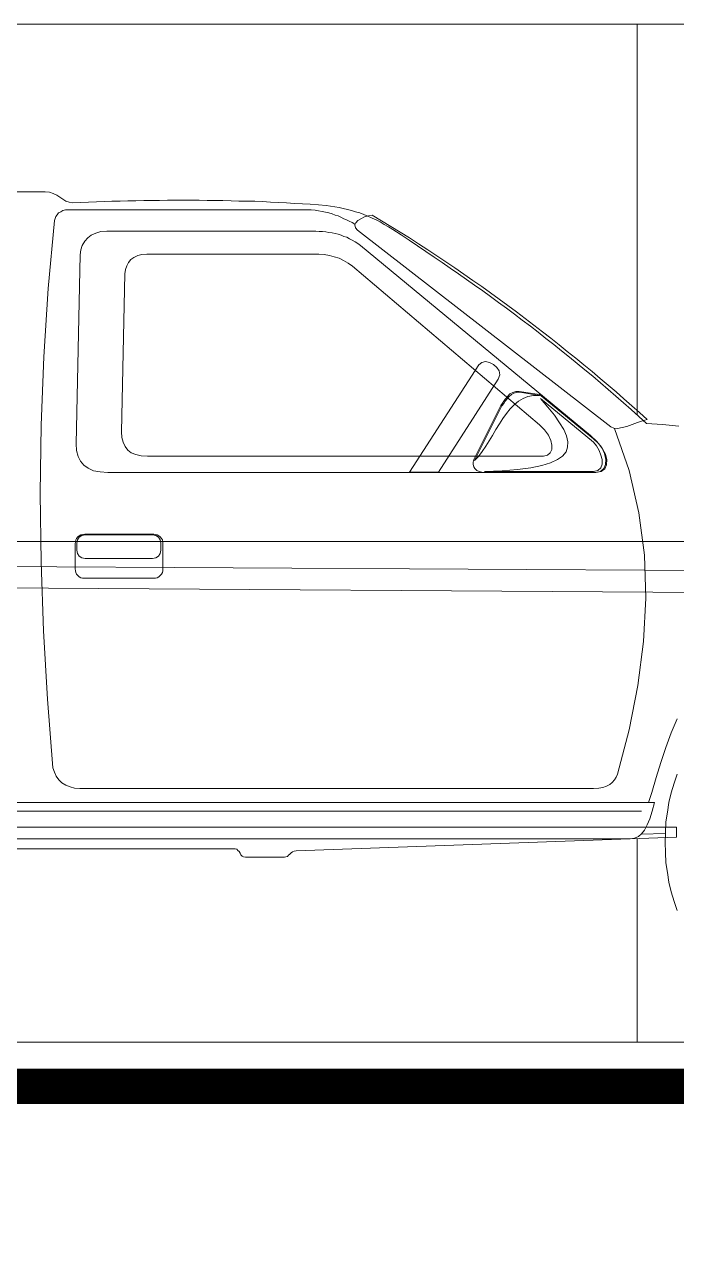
# Model space of a CAD drawing. Header units: millimetres. Extents: x 219.2 to 298.5, y 137.8 to 166.3.
# Drawn here: x 256.56 to 258.034, y 143.521 to 146.261 of the extents above; entities that cross this region are included whole.
import ezdxf

# ---------------------------------------------------------------- set-up
doc = ezdxf.new("R2010")
doc.units = ezdxf.units.MM
doc.layers.add('fach00', color=33, linetype='Continuous', lineweight=0)
doc.layers.add('fach20', color=160, linetype='Continuous', lineweight=20)

# ---------------------------------------------------------------- blocks, each defined once
blk = doc.blocks.new('ORASI')
at = {"layer": 'fach00'}
for p, q in [((223.6447, 129.3952), (222.0856, 129.3938)), ((223.6548, 129.3938), (223.6447, 129.3952)), ((223.6629, 129.3911), (223.6548, 129.3938)), ((223.6711, 129.3871), (223.6629, 129.3911)), ((223.6778, 129.383), (223.6711, 129.3871)), ((223.6846, 129.3783), (223.6778, 129.383)), ((223.6914, 129.3742), (223.6846, 129.3783)), ((223.6988, 129.3715), (223.6914, 129.3742)), ((223.7069, 129.3701), (223.6988, 129.3715)), ((223.7246, 129.3708), (223.7069, 129.3701)), ((223.7428, 129.3715), (223.7246, 129.3708)), ((223.7604, 129.3722), (223.7428, 129.3715)), ((223.778, 129.3728), (223.7604, 129.3722)), ((223.7956, 129.3735), (223.778, 129.3728)), ((223.8139, 129.3742), (223.7956, 129.3735)), ((223.8316, 129.3749), (223.8139, 129.3742)), ((223.8498, 129.3749), (223.8316, 129.3749)), ((223.8675, 129.3756), (223.8498, 129.3749)), ((223.885, 129.3756), (223.8675, 129.3756)), ((223.9033, 129.3756), (223.885, 129.3756)), ((223.9209, 129.3762), (223.9033, 129.3756)), ((223.9386, 129.3762), (223.9209, 129.3762)), ((223.9568, 129.3762), (223.9386, 129.3762)), ((223.9744, 129.3762), (223.9568, 129.3762)), ((223.9927, 129.3762), (223.9744, 129.3762)), ((224.0103, 129.3756), (223.9927, 129.3762)), ((224.0286, 129.3756), (224.0103, 129.3756)), ((224.0462, 129.3756), (224.0286, 129.3756)), ((224.0645, 129.3749), (224.0462, 129.3756)), ((224.0821, 129.3742), (224.0645, 129.3749)), ((224.0997, 129.3735), (224.0821, 129.3742)), ((224.118, 129.3735), (224.0997, 129.3735)), ((224.1356, 129.3728), (224.118, 129.3735)), ((224.1539, 129.3715), (224.1356, 129.3728)), ((224.1715, 129.3708), (224.1539, 129.3715)), ((224.1898, 129.3701), (224.1715, 129.3708)), ((224.2074, 129.3688), (224.1898, 129.3701)), ((224.2257, 129.3681), (224.2074, 129.3688)), ((224.2433, 129.3668), (224.2257, 129.3681)), ((224.2616, 129.3654), (224.2433, 129.3668)), ((224.2792, 129.364), (224.2616, 129.3654)), ((224.2894, 129.3627), (224.2792, 129.364)), ((224.2989, 129.3607), (224.2894, 129.3627)), ((224.3083, 129.3593), (224.2989, 129.3607)), ((224.3178, 129.3573), (224.3083, 129.3593)), ((224.3273, 129.3552), (224.3178, 129.3573)), ((223.6656, 129.3302), (223.6514, 129.1764)), ((223.667, 129.3349), (223.6656, 129.3302)), ((223.669, 129.339), (223.667, 129.3349)), ((223.6717, 129.343), (223.669, 129.339)), ((223.6751, 129.3471), (223.6717, 129.343)), ((223.6799, 129.3498), (223.6751, 129.3471)), ((223.6846, 129.3525), (223.6799, 129.3498)), ((223.6907, 129.3539), (223.6846, 129.3525)), ((223.6975, 129.3546), (223.6907, 129.3539)), ((224.2264, 129.3546), (223.6975, 129.3546)), ((224.2359, 129.3546), (224.2264, 129.3546)), ((224.2453, 129.3539), (224.2359, 129.3546)), ((224.2542, 129.3532), (224.2453, 129.3539)), ((224.2623, 129.3519), (224.2542, 129.3532)), ((224.2704, 129.3505), (224.2623, 129.3519)), ((224.2778, 129.3491), (224.2704, 129.3505)), ((224.2853, 129.3471), (224.2778, 129.3491)), ((224.2927, 129.3451), (224.2853, 129.3471)), ((224.2995, 129.3424), (224.2927, 129.3451)), ((224.3063, 129.3404), (224.2995, 129.3424)), ((224.3124, 129.3376), (224.3063, 129.3404)), ((224.3192, 129.3342), (224.3124, 129.3376)), ((224.3253, 129.3315), (224.3192, 129.3342)), ((224.3313, 129.3288), (224.3253, 129.3315)), ((224.3368, 129.3525), (224.3273, 129.3552)), ((224.3381, 129.3255), (224.3313, 129.3288)), ((224.3456, 129.3498), (224.3368, 129.3525)), ((224.3551, 129.3471), (224.3456, 129.3498)), ((224.3462, 129.3248), (224.351, 129.3302)), ((224.351, 129.3302), (224.3578, 129.3342)), ((224.3645, 129.3437), (224.3551, 129.3471)), ((224.3578, 129.3342), (224.3659, 129.3383)), ((224.3733, 129.3397), (224.3645, 129.3437)), ((224.3659, 129.3383), (224.3747, 129.341)), ((224.3828, 129.3356), (224.3733, 129.3397)), ((224.3747, 129.341), (224.3835, 129.3424)), ((224.3923, 129.3315), (224.3828, 129.3356)), ((224.3835, 129.3424), (224.4045, 129.3295)), ((224.4011, 129.3268), (224.3923, 129.3315)), ((224.4045, 129.3295), (224.4255, 129.3166)), ((223.7489, 129.297), (223.7591, 129.3017)), ((223.7591, 129.3017), (223.7706, 129.3051)), ((223.7706, 129.3051), (223.7841, 129.3058)), ((223.7841, 129.3058), (224.2481, 129.3058)), ((224.2481, 129.3058), (224.2562, 129.3058)), ((224.2562, 129.3058), (224.2636, 129.3051)), ((224.2636, 129.3051), (224.2711, 129.3051)), ((224.2711, 129.3051), (224.2785, 129.3044)), ((224.2785, 129.3044), (224.2853, 129.3031)), ((224.2853, 129.3031), (224.2927, 129.3024)), ((224.2927, 129.3024), (224.2995, 129.3004)), ((224.3442, 129.3221), (224.3381, 129.3255)), ((224.3442, 129.32), (224.3462, 129.3248)), ((224.3456, 129.3139), (224.3442, 129.32)), ((224.3503, 129.3085), (224.3456, 129.3139)), ((224.9219, 128.8636), (224.3503, 129.3085)), ((224.4106, 129.3214), (224.4011, 129.3268)), ((224.4201, 129.316), (224.4106, 129.3214)), ((224.4296, 129.3099), (224.4201, 129.316)), ((224.4255, 129.3166), (224.4465, 129.3038)), ((224.4485, 129.2977), (224.4296, 129.3099)), ((224.4465, 129.3038), (224.4675, 129.2909)), ((223.7252, 129.2638), (223.7286, 129.274)), ((223.7286, 129.274), (223.734, 129.2834)), ((223.734, 129.2834), (223.7408, 129.2909)), ((223.7408, 129.2909), (223.7489, 129.297)), ((224.2995, 129.3004), (224.3063, 129.299)), ((224.3063, 129.299), (224.3131, 129.297)), ((224.3131, 129.297), (224.3192, 129.2943)), ((224.3192, 129.2943), (224.3259, 129.2922)), ((224.3259, 129.2922), (224.332, 129.2889)), ((224.332, 129.2889), (224.3381, 129.2855)), ((224.3381, 129.2855), (224.3449, 129.2821)), ((224.3449, 129.2821), (224.351, 129.278)), ((224.351, 129.278), (224.3571, 129.2733)), ((224.3571, 129.2733), (224.8765, 128.8446)), ((224.4668, 129.2855), (224.4485, 129.2977)), ((224.4858, 129.2726), (224.4668, 129.2855)), ((224.4675, 129.2909), (224.4878, 129.2773)), ((224.4878, 129.2773), (224.5088, 129.2638)), ((223.7144, 128.8256), (223.7239, 129.2523)), ((223.7239, 129.2523), (223.7252, 129.2638)), ((223.8383, 129.2421), (223.8451, 129.2469)), ((223.8451, 129.2469), (223.8539, 129.2509)), ((223.8539, 129.2509), (223.8634, 129.2536)), ((223.8634, 129.2536), (223.8742, 129.2543)), ((223.8742, 129.2543), (224.2501, 129.2543)), ((224.2501, 129.2543), (224.263, 129.2543)), ((224.263, 129.2543), (224.2751, 129.253)), ((224.2751, 129.253), (224.2866, 129.2509)), ((224.2866, 129.2509), (224.2975, 129.2482)), ((224.2975, 129.2482), (224.3083, 129.2449)), ((224.504, 129.2604), (224.4858, 129.2726)), ((224.523, 129.2475), (224.504, 129.2604)), ((224.5088, 129.2638), (224.5291, 129.2503)), ((224.5413, 129.2354), (224.523, 129.2475)), ((224.5291, 129.2503), (224.5494, 129.2367)), ((223.8248, 129.2096), (223.8261, 129.2191)), ((223.8261, 129.2191), (223.8288, 129.2279)), ((223.8288, 129.2279), (223.8329, 129.2354)), ((223.8329, 129.2354), (223.8383, 129.2421)), ((224.3083, 129.2449), (224.3185, 129.2401)), ((224.3185, 129.2401), (224.3286, 129.234)), ((224.3286, 129.234), (224.3388, 129.2272)), ((224.3388, 129.2272), (224.7607, 128.8683)), ((224.5596, 129.2225), (224.5413, 129.2354)), ((224.5494, 129.2367), (224.5697, 129.2232)), ((224.5779, 129.2096), (224.5596, 129.2225)), ((224.5697, 129.2232), (224.5901, 129.209)), ((223.8173, 128.8527), (223.8248, 129.2096)), ((224.5962, 129.1968), (224.5779, 129.2096)), ((224.5901, 129.209), (224.6104, 129.1947)), ((224.6144, 129.1839), (224.5962, 129.1968)), ((224.6104, 129.1947), (224.6307, 129.1812)), ((223.6514, 129.1764), (223.6419, 129.022)), ((224.6327, 129.171), (224.6144, 129.1839)), ((224.6307, 129.1812), (224.6503, 129.167)), ((224.6503, 129.1582), (224.6327, 129.171)), ((224.6503, 129.167), (224.67, 129.1521)), ((224.6686, 129.1446), (224.6503, 129.1582)), ((224.6862, 129.1317), (224.6686, 129.1446)), ((224.67, 129.1521), (224.6896, 129.1378)), ((224.6896, 129.1378), (224.7092, 129.1236)), ((224.7045, 129.1182), (224.6862, 129.1317)), ((224.7221, 129.1047), (224.7045, 129.1182)), ((224.7092, 129.1236), (224.7289, 129.1087)), ((224.7404, 129.0911), (224.7221, 129.1047)), ((224.7289, 129.1087), (224.7479, 129.0938)), ((224.758, 129.0776), (224.7404, 129.0911)), ((224.7479, 129.0938), (224.7675, 129.0789)), ((224.7756, 129.0633), (224.758, 129.0776)), ((224.7675, 129.0789), (224.7865, 129.064)), ((224.7932, 129.0498), (224.7756, 129.0633)), ((224.7865, 129.064), (224.8054, 129.0491)), ((224.8108, 129.0356), (224.7932, 129.0498)), ((224.8054, 129.0491), (224.8237, 129.0342)), ((224.8284, 129.0213), (224.8108, 129.0356)), ((224.8237, 129.0342), (224.8427, 129.0193)), ((223.6419, 129.022), (223.6358, 128.8676)), ((224.4675, 128.7613), (224.6239, 129.0038)), ((224.6239, 129.0038), (224.6307, 129.0092)), ((224.6307, 129.0092), (224.6388, 129.0112)), ((224.6388, 129.0112), (224.6483, 129.0092)), ((224.6483, 129.0092), (224.6571, 129.0051)), ((224.6571, 129.0051), (224.6646, 128.9983)), ((224.8461, 129.0071), (224.8284, 129.0213)), ((224.8427, 129.0193), (224.861, 129.0038)), ((224.8637, 128.9929), (224.8461, 129.0071)), ((224.861, 129.0038), (224.8799, 128.9889)), ((224.6673, 128.9719), (224.5332, 128.7613)), ((224.6646, 128.9983), (224.67, 128.9902)), ((224.6713, 128.9814), (224.6673, 128.9719)), ((224.67, 128.9902), (224.6713, 128.9814)), ((224.8813, 128.978), (224.8637, 128.9929)), ((224.8799, 128.9889), (224.8982, 128.9733)), ((224.8989, 128.9631), (224.8813, 128.978)), ((224.8982, 128.9733), (224.9158, 128.9584)), ((224.9158, 128.9482), (224.8989, 128.9631)), ((224.9158, 128.9584), (224.9341, 128.9428)), ((224.9334, 128.9333), (224.9158, 128.9482)), ((224.6788, 128.9198), (224.674, 128.9123)), ((224.6835, 128.9265), (224.6788, 128.9198)), ((224.6801, 128.9164), (224.6835, 128.9218)), ((224.6889, 128.9326), (224.6835, 128.9265)), ((224.6835, 128.9218), (224.6883, 128.9272)), ((224.6883, 128.9272), (224.6923, 128.9326)), ((224.6943, 128.9381), (224.6889, 128.9326)), ((224.6923, 128.9326), (224.6977, 128.9367)), ((224.7005, 128.9414), (224.6943, 128.9381)), ((224.6977, 128.9367), (224.7032, 128.9401)), ((224.7079, 128.9435), (224.7005, 128.9414)), ((224.7032, 128.9401), (224.7092, 128.9414)), ((224.7133, 128.9218), (224.7038, 128.9137)), ((224.7154, 128.9435), (224.7079, 128.9435)), ((224.7092, 128.9414), (224.7167, 128.9421)), ((224.7241, 128.9279), (224.7133, 128.9218)), ((224.7607, 128.9367), (224.7154, 128.9435)), ((224.7167, 128.9421), (224.7607, 128.9347)), ((224.735, 128.9326), (224.7241, 128.9279)), ((224.7472, 128.9347), (224.735, 128.9326)), ((224.7607, 128.9347), (224.7472, 128.9347)), ((224.8826, 128.8365), (224.7607, 128.9367)), ((224.7634, 128.9279), (224.8826, 128.829)), ((224.7797, 128.9083), (224.7634, 128.9279)), ((224.951, 128.9184), (224.9334, 128.9333)), ((224.9341, 128.9428), (224.9517, 128.9272)), ((224.968, 128.9028), (224.951, 128.9184)), ((224.9517, 128.9272), (224.9693, 128.9116)), ((224.67, 128.9042), (224.6124, 128.7904)), ((224.6144, 128.7877), (224.6761, 128.911)), ((224.674, 128.9123), (224.67, 128.9042)), ((224.6761, 128.911), (224.6801, 128.9164)), ((224.6862, 128.894), (224.6781, 128.8825)), ((224.695, 128.9042), (224.6862, 128.894)), ((224.7038, 128.9137), (224.695, 128.9042)), ((224.7946, 128.89), (224.7797, 128.9083)), ((224.8061, 128.873), (224.7946, 128.89)), ((224.9856, 128.8873), (224.968, 128.9028)), ((224.9693, 128.9116), (224.9869, 128.8961)), ((224.9869, 128.8961), (225.0045, 128.8805)), ((223.6358, 128.8676), (223.6338, 128.7132)), ((224.6707, 128.8703), (224.6625, 128.8575)), ((224.6781, 128.8825), (224.6707, 128.8703)), ((224.7607, 128.8683), (224.7722, 128.8568)), ((224.8156, 128.8575), (224.8061, 128.873)), ((224.9287, 128.8608), (224.9219, 128.8636)), ((224.9477, 128.8622), (224.9375, 128.8602)), ((224.9585, 128.8649), (224.9477, 128.8622)), ((224.97, 128.869), (224.9585, 128.8649)), ((224.9822, 128.8737), (224.97, 128.869)), ((224.9937, 128.8778), (224.9822, 128.8737)), ((225.0025, 128.8717), (224.9856, 128.8873)), ((225.0045, 128.8805), (224.9937, 128.8778)), ((225.0391, 128.869), (225.0025, 128.8717)), ((225.0756, 128.8656), (225.0391, 128.869)), ((223.818, 128.8399), (223.8173, 128.8527)), ((223.8207, 128.829), (223.818, 128.8399)), ((224.6551, 128.8446), (224.6476, 128.8324)), ((224.6625, 128.8575), (224.6551, 128.8446)), ((224.7722, 128.8568), (224.7811, 128.8453)), ((224.7811, 128.8453), (224.7865, 128.8331)), ((224.8217, 128.8433), (224.8156, 128.8575)), ((224.8251, 128.8297), (224.8217, 128.8433)), ((224.8765, 128.8446), (224.8908, 128.831)), ((224.8941, 128.8263), (224.8826, 128.8365)), ((224.9375, 128.8602), (224.9287, 128.8608)), ((224.9632, 128.7653), (224.93, 128.8602)), ((223.7158, 128.8107), (223.7144, 128.8256)), ((223.7192, 128.7972), (223.7158, 128.8107)), ((223.8254, 128.8195), (223.8207, 128.829)), ((223.8316, 128.8114), (223.8254, 128.8195)), ((223.839, 128.8053), (223.8316, 128.8114)), ((224.6314, 128.808), (224.6232, 128.7972)), ((224.6395, 128.8202), (224.6314, 128.808)), ((224.6476, 128.8324), (224.6395, 128.8202)), ((224.7885, 128.8128), (224.7851, 128.8053)), ((224.7865, 128.8331), (224.7892, 128.8223)), ((224.7892, 128.8223), (224.7885, 128.8128)), ((224.821, 128.8074), (224.8244, 128.8182)), ((224.8244, 128.8182), (224.8251, 128.8297)), ((224.8826, 128.829), (224.8894, 128.8209)), ((224.8894, 128.8209), (224.8955, 128.8107)), ((224.8908, 128.831), (224.9016, 128.8175)), ((224.9029, 128.8141), (224.8941, 128.8263)), ((224.8955, 128.8107), (224.8995, 128.7999)), ((224.9016, 128.8175), (224.9077, 128.8033)), ((224.9097, 128.8019), (224.9029, 128.8141)), ((223.7246, 128.7863), (223.7192, 128.7972)), ((223.732, 128.7769), (223.7246, 128.7863)), ((223.8492, 128.8012), (223.839, 128.8053)), ((223.8613, 128.7986), (223.8492, 128.8012)), ((223.8756, 128.7979), (223.8613, 128.7986)), ((224.7702, 128.7979), (223.8756, 128.7979)), ((224.6124, 128.7904), (224.6111, 128.7843)), ((224.6111, 128.7843), (224.6111, 128.7789)), ((224.6232, 128.7972), (224.6144, 128.7877)), ((224.7662, 128.7762), (224.7858, 128.7823)), ((224.779, 128.7999), (224.7702, 128.7979)), ((224.7851, 128.8053), (224.779, 128.7999)), ((224.7858, 128.7823), (224.8014, 128.7897)), ((224.8014, 128.7897), (224.8129, 128.7979)), ((224.8129, 128.7979), (224.821, 128.8074)), ((224.8995, 128.7999), (224.9023, 128.7897)), ((224.9023, 128.7897), (224.9023, 128.7796)), ((224.9077, 128.8033), (224.9111, 128.7904)), ((224.9131, 128.7897), (224.9097, 128.8019)), ((224.9111, 128.7904), (224.9104, 128.7789)), ((224.9124, 128.7782), (224.9131, 128.7897)), ((223.7415, 128.7701), (223.732, 128.7769)), ((223.7537, 128.7647), (223.7415, 128.7701)), ((223.7686, 128.762), (223.7537, 128.7647)), ((223.7862, 128.7606), (223.7686, 128.762)), ((224.888, 128.7606), (223.7862, 128.7606)), ((224.5332, 128.7613), (224.4675, 128.7613)), ((224.6111, 128.7789), (224.6124, 128.7735)), ((224.6124, 128.7735), (224.6151, 128.7694)), ((224.6151, 128.7694), (224.6192, 128.7653)), ((224.6192, 128.7653), (224.6246, 128.7627)), ((224.6246, 128.7627), (224.6307, 128.7613)), ((224.6307, 128.7613), (224.6388, 128.7606)), ((224.6368, 128.7627), (224.6768, 128.7647)), ((224.8826, 128.7627), (224.6368, 128.7627)), ((224.6388, 128.7606), (224.8867, 128.7606)), ((224.6768, 128.7647), (224.7113, 128.7674)), ((224.7113, 128.7674), (224.7411, 128.7715)), ((224.7411, 128.7715), (224.7662, 128.7762)), ((224.8928, 128.7653), (224.8826, 128.7627)), ((224.8867, 128.7606), (224.9002, 128.7627)), ((224.8989, 128.7633), (224.888, 128.7606)), ((224.8995, 128.7715), (224.8928, 128.7653)), ((224.9063, 128.7694), (224.8989, 128.7633)), ((224.9023, 128.7796), (224.8995, 128.7715)), ((224.9002, 128.7627), (224.9084, 128.7688)), ((224.9104, 128.7789), (224.9063, 128.7694)), ((224.9084, 128.7688), (224.9124, 128.7782)), ((224.9856, 128.6699), (224.9632, 128.7653)), ((223.6338, 128.7132), (223.6358, 128.5581)), ((224.9984, 128.5737), (224.9856, 128.6699)), ((223.7185, 128.615), (223.7218, 128.6177)), ((223.7218, 128.6177), (223.7252, 128.6197)), ((223.7218, 128.6143), (223.7279, 128.6184)), ((223.7252, 128.6197), (223.7293, 128.6204)), ((223.7279, 128.6184), (223.7354, 128.6197)), ((223.7293, 128.6204), (223.734, 128.6211)), ((223.734, 128.6211), (223.8898, 128.6211)), ((223.7354, 128.6197), (223.8871, 128.6197)), ((223.8871, 128.6197), (223.8945, 128.6184)), ((223.8898, 128.6211), (223.8939, 128.6204)), ((223.8939, 128.6204), (223.8979, 128.6197)), ((223.8945, 128.6184), (223.9006, 128.6143)), ((223.8979, 128.6197), (223.9013, 128.6177)), ((223.9013, 128.6177), (223.9047, 128.615)), ((223.0548, 128.6048), (226.2188, 128.6048)), ((223.7124, 128.5994), (223.7131, 128.6042)), ((223.7124, 128.5432), (223.7124, 128.5994)), ((223.7131, 128.6042), (223.7137, 128.6082)), ((223.7137, 128.6082), (223.7158, 128.6116)), ((223.7158, 128.6116), (223.7185, 128.615)), ((223.7164, 128.6008), (223.7178, 128.6082)), ((223.7164, 128.5852), (223.7164, 128.6008)), ((223.7178, 128.6082), (223.7218, 128.6143)), ((223.9006, 128.6143), (223.9047, 128.6082)), ((223.9047, 128.615), (223.9074, 128.6116)), ((223.9047, 128.6082), (223.906, 128.6008)), ((223.906, 128.6008), (223.906, 128.5852)), ((223.9074, 128.6116), (223.9094, 128.6082)), ((223.9094, 128.6082), (223.9101, 128.6042)), ((223.9101, 128.6042), (223.9108, 128.5994)), ((223.9108, 128.5994), (223.9108, 128.5432)), ((223.7178, 128.5778), (223.7164, 128.5852)), ((223.7218, 128.5717), (223.7178, 128.5778)), ((223.7279, 128.5676), (223.7218, 128.5717)), ((223.7354, 128.5663), (223.7279, 128.5676)), ((223.8871, 128.5663), (223.7354, 128.5663)), ((223.8945, 128.5676), (223.8871, 128.5663)), ((223.9006, 128.5717), (223.8945, 128.5676)), ((223.9047, 128.5778), (223.9006, 128.5717)), ((223.906, 128.5852), (223.9047, 128.5778)), ((225.0011, 128.4769), (224.9984, 128.5737)), ((222.0924, 128.5556), (226.229, 128.5337)), ((223.6358, 128.5581), (223.6413, 128.403)), ((223.7131, 128.5385), (223.7124, 128.5432)), ((223.7137, 128.5344), (223.7131, 128.5385)), ((223.7158, 128.531), (223.7137, 128.5344)), ((223.9094, 128.5344), (223.9074, 128.531)), ((223.9101, 128.5385), (223.9094, 128.5344)), ((223.9108, 128.5432), (223.9101, 128.5385)), ((226.1497, 128.4828), (222.0924, 128.5101)), ((223.7185, 128.5277), (223.7158, 128.531)), ((223.7218, 128.5249), (223.7185, 128.5277)), ((223.7252, 128.5229), (223.7218, 128.5249)), ((223.7293, 128.5222), (223.7252, 128.5229)), ((223.734, 128.5216), (223.7293, 128.5222)), ((223.8898, 128.5216), (223.734, 128.5216)), ((223.8939, 128.5222), (223.8898, 128.5216)), ((223.8979, 128.5229), (223.8939, 128.5222)), ((223.9013, 128.5249), (223.8979, 128.5229)), ((223.9047, 128.5277), (223.9013, 128.5249)), ((223.9074, 128.531), (223.9047, 128.5277)), ((224.9957, 128.3786), (225.0011, 128.4769)), ((223.6413, 128.403), (223.6501, 128.2486)), ((224.9829, 128.2791), (224.9957, 128.3786)), ((224.9632, 128.1795), (224.9829, 128.2791)), ((223.6501, 128.2486), (223.6623, 128.0936)), ((224.9375, 128.0787), (224.9632, 128.1795)), ((225.058, 128.1721), (225.0716, 128.2039)), ((225.0465, 128.1389), (225.058, 128.1721)), ((225.035, 128.1051), (225.0465, 128.1389)), ((225.0248, 128.0712), (225.035, 128.1051)), ((223.6623, 128.0936), (223.6656, 128.0834)), ((223.6656, 128.0834), (223.6697, 128.0746)), ((223.6697, 128.0746), (223.6758, 128.0665)), ((224.93, 128.0658), (224.9341, 128.0719)), ((224.9341, 128.0719), (224.9375, 128.0787)), ((225.0147, 128.0374), (225.0248, 128.0712)), ((225.0648, 128.0583), (225.0716, 128.0787)), ((223.6758, 128.0665), (223.6826, 128.0597)), ((223.6826, 128.0597), (223.6914, 128.0543)), ((223.6914, 128.0543), (223.7009, 128.0502)), ((223.7009, 128.0502), (223.711, 128.0475)), ((223.711, 128.0475), (223.7232, 128.0468)), ((223.7232, 128.0468), (224.8833, 128.0468)), ((224.8833, 128.0468), (224.8948, 128.0475)), ((224.8948, 128.0475), (224.9043, 128.0489)), ((224.9043, 128.0489), (224.9124, 128.0516)), ((224.9124, 128.0516), (224.9199, 128.0556)), ((224.9199, 128.0556), (224.9253, 128.0604)), ((224.9253, 128.0604), (224.93, 128.0658)), ((225.0587, 128.0367), (225.0648, 128.0583)), ((223.0148, 128.015), (225.0208, 128.015)), ((225.0073, 128.015), (225.0147, 128.0374)), ((225.0208, 128.015), (225.0154, 127.9954)), ((225.0499, 127.9933), (225.0533, 128.015)), ((225.0533, 128.015), (225.0587, 128.0367)), ((223.0406, 127.9954), (224.991, 127.9954)), ((225.0154, 127.9954), (225.0099, 127.9784)), ((225.0465, 127.971), (225.0499, 127.9933)), ((225.0702, 127.9595), (222.9484, 127.9595)), ((225.0045, 127.9642), (224.9984, 127.9527)), ((225.0099, 127.9784), (225.0045, 127.9642)), ((225.0452, 127.948), (225.0465, 127.971)), ((225.0702, 127.9365), (225.0702, 127.9595)), ((224.9659, 127.9331), (223.088, 127.9331)), ((224.2115, 127.906), (225.0702, 127.9365)), ((224.9754, 127.9344), (224.9659, 127.9331)), ((224.9842, 127.9378), (224.9754, 127.9344)), ((224.9917, 127.9439), (224.9842, 127.9378)), ((225.0451, 127.9448), (224.991, 127.9432)), ((224.991, 127.9432), (224.991, 127.9432)), ((224.9984, 127.9527), (224.9917, 127.9439)), ((225.0445, 127.9249), (225.0452, 127.948)), ((223.4022, 127.91), (224.074, 127.91)), ((224.074, 127.91), (224.0774, 127.9093)), ((224.0774, 127.9093), (224.0801, 127.9067)), ((224.0801, 127.9067), (224.0828, 127.9039)), ((224.0828, 127.9039), (224.0848, 127.9005)), ((224.2, 127.9012), (224.2034, 127.9033)), ((224.2034, 127.9033), (224.2067, 127.9053)), ((224.2067, 127.9053), (224.2115, 127.906)), ((225.0452, 127.9019), (225.0445, 127.9249)), ((224.0848, 127.9005), (224.0869, 127.8965)), ((224.0869, 127.8965), (224.0896, 127.8938)), ((224.0896, 127.8938), (224.0923, 127.8918)), ((224.0923, 127.8918), (224.097, 127.8911)), ((224.097, 127.8911), (224.1851, 127.8911)), ((224.1851, 127.8911), (224.1885, 127.8918)), ((224.1885, 127.8918), (224.1918, 127.8931)), ((224.1918, 127.8931), (224.1946, 127.8958)), ((224.1946, 127.8958), (224.1973, 127.8985)), ((224.1973, 127.8985), (224.2, 127.9012)), ((225.0465, 127.8789), (225.0452, 127.9019)), ((225.0499, 127.8565), (225.0465, 127.8789)), ((225.0533, 127.8349), (225.0499, 127.8565)), ((225.0587, 127.8132), (225.0533, 127.8349)), ((225.0648, 127.7915), (225.0587, 127.8132)), ((225.0716, 127.7712), (225.0648, 127.7915))]:
    blk.add_line(p, q, dxfattribs=at)

msp = doc.modelspace()

# ---------------------------------------------------------------- linework, layer by layer
at = {"layer": 'fach00'}
for p, q in [((257.9439, 146.2613), (257.9439, 145.3788)), ((257.9439, 144.421), (257.9439, 143.9613))]:
    msp.add_line(p, q, dxfattribs=at)
at = {"layer": 'fach20'}
for p, q in [((259.7292, 146.2613), (253.6369, 146.2613)), ((275.2942, 143.9613), (253.4837, 143.9613))]:
    msp.add_line(p, q, dxfattribs=at)
at = {"layer": 'fach20', "const_width": 0.08}
msp.add_lwpolyline([(251.6927, 143.5613), (252.2899, 143.5613), (253.4899, 143.8613), (275.1942, 143.8613), (275.1942, 143.7113), (276.1646, 143.7113)], dxfattribs=at)

# ---------------------------------------------------------------- block references
at = {"layer": 'fach00'}
msp.add_blockref('ORASI', (32.9627, 16.4877), dxfattribs=at)

doc.saveas('drawing.dxf')
